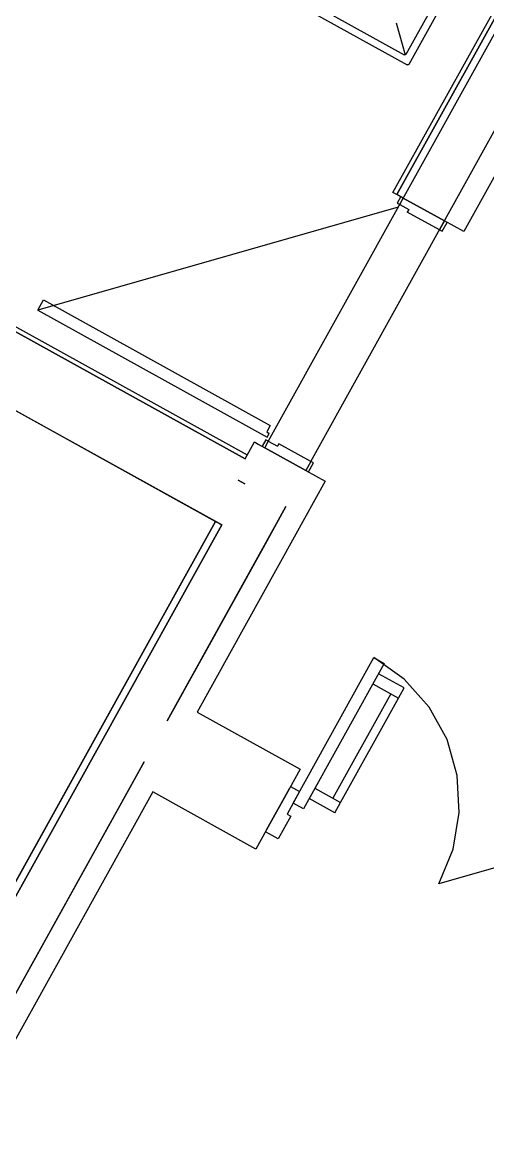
# Model space of a CAD drawing. Header units: metres. Extents: x 3.2 to 22.3, y 0.7 to 22.8.
# Drawn here: x 12.682 to 13.304, y 18.235 to 19.737 of the extents above; entities that cross this region are included whole.
import ezdxf

# ---------------------------------------------------------------- set-up
doc = ezdxf.new("R2010")
doc.units = ezdxf.units.M
doc.layers.add('ARREDI', color=9, linetype='Continuous')
doc.layers.add('PARETI_STRUTTURE', color=7, linetype='Continuous')

msp = doc.modelspace()

# ---------------------------------------------------------------- linework, layer by layer
at = {"layer": 'ARREDI'}
for points in [[(13.199, 19.6807), (13.2907, 19.8459)], [(12.9549, 19.825), (13.1925, 19.6933)], [(12.9415, 19.8211), (13.1963, 19.6799)], [(13.1952, 19.694), (13.2591, 19.8094)], [(13.1817, 19.7361), (13.194, 19.6931)], [(13.1952, 19.694), (13.194, 19.6931), (13.1925, 19.6933)], [(13.199, 19.6806), (13.1978, 19.6797), (13.1963, 19.6799)]]:
    msp.add_lwpolyline(points, dxfattribs=at)
msp.add_lwpolyline([(12.2733, 18.5155), (12.6648, 19.2216), (12.9403, 19.0689), (12.5488, 18.3627), (12.0525, 17.4674), (11.777, 17.6201)], close=True, dxfattribs=at)
at = {"layer": 'PARETI_STRUTTURE'}
for points in [[(14.1699, 21.2669), (13.0109, 19.176)], [(13.0679, 19.1489), (14.2231, 21.2329)], [(10.8057, 20.3647), (12.9828, 19.1578), (12.98, 19.1527), (10.8028, 20.3596)], [(10.8028, 20.3596), (12.9799, 19.1527)], [(12.9489, 19.0641), (10.7321, 20.2929)], [(13.621, 20.1468), (13.6469, 20.1324), (13.2722, 19.4566), (13.2464, 19.4709)], [(13.1827, 19.5063), (13.1775, 19.5091), (13.347, 19.8147)], [(13.3498, 19.8199), (13.355, 19.817), (13.1827, 19.5062)], [(13.1913, 19.5015), (13.1827, 19.5063), (13.355, 19.817)], [(13.1879, 19.5034), (13.1831, 19.4948)], [(13.1831, 19.4948), (13.1865, 19.4929), (13.1913, 19.5015)], [(13.1865, 19.4929), (13.1913, 19.5015), (13.2464, 19.4709)], [(13.1865, 19.4929), (13.1986, 19.4862)], [(13.2464, 19.4709), (13.1913, 19.5015)], [(13.1846, 19.4894), (12.7029, 19.3513), (12.7105, 19.3651), (13.0136, 19.1971), (13.0088, 19.1885), (13.0122, 19.1866)], [(13.1986, 19.4862), (13.1967, 19.4827)], [(13.2464, 19.4709), (13.2397, 19.4589), (13.1967, 19.4827)], [(13.2397, 19.4589), (13.2464, 19.4709)], [(13.2432, 19.457), (13.2498, 19.469)], [(13.2397, 19.4589), (13.2432, 19.457)], [(12.7029, 19.3513), (13.0094, 19.1814), (13.0122, 19.1866)], [(13.0075, 19.178), (13.0027, 19.1693)], [(13.0061, 19.1674), (13.0109, 19.176), (13.023, 19.1694)], [(13.0109, 19.176), (13.0061, 19.1674)], [(13.0109, 19.1761), (13.0075, 19.178)], [(12.98, 19.1527), (12.9924, 19.1751), (12.9975, 19.1722)], [(12.9975, 19.1722), (13.0061, 19.1674)], [(13.0061, 19.1674), (13.0612, 19.1369)], [(13.0679, 19.1489), (13.0612, 19.1369), (13.0061, 19.1674)], [(13.0249, 19.1728), (13.023, 19.1694)], [(13.0679, 19.1489), (13.0249, 19.1728)], [(13.0714, 19.147), (13.0679, 19.1489), (13.0612, 19.1369)], [(13.0647, 19.135), (13.0714, 19.147)], [(13.0612, 19.1369), (13.0871, 19.1226), (13.0455, 19.0477)], [(12.9708, 19.124), (12.9794, 19.1192)], [(12.9794, 19.1192), (12.9708, 19.124)], [(13.0345, 19.0887), (13.004, 19.0336)], [(13.0197, 19.062), (13.0345, 19.0887)], [(11.8264, 17.0595), (12.9403, 19.0689)], [(12.9403, 19.0689), (12.9489, 19.0641), (11.835, 17.0547)], [(11.835, 17.0547), (12.9489, 19.0641)], [(12.8899, 18.8278), (13.0197, 19.062)], [(13.0455, 19.0477), (12.9157, 18.8135)], [(13.004, 19.0336), (12.8756, 18.802)], [(13.152, 18.8865), (13.1658, 18.8788), (13.0579, 18.6843), (13.0441, 18.6919)], [(13.0441, 18.6919), (13.152, 18.8865)], [(13.7553, 18.7321), (13.571, 18.3998), (13.5573, 18.4075), (13.7415, 18.7398), (13.7552, 18.7321), (13.2387, 18.584), (13.2578, 18.63), (13.2662, 18.6791), (13.2635, 18.7289), (13.2498, 18.7768), (13.2257, 18.8204), (13.1926, 18.8576), (13.152, 18.8865)], [(13.1926, 18.846), (13.1581, 18.865)], [(13.1505, 18.8513), (13.1849, 18.8322)], [(13.1849, 18.8322), (13.1926, 18.846)], [(13.1746, 18.8379), (13.0973, 18.6984)], [(13.1, 18.6789), (13.1076, 18.6927), (13.185, 18.8322)], [(12.8756, 18.802), (12.8899, 18.8278)], [(12.9157, 18.8135), (13.0535, 18.7371)], [(12.845, 18.7469), (11.8901, 17.0242)], [(12.8307, 18.7211), (12.845, 18.7469)], [(13.0535, 18.7371), (13.0392, 18.7113)], [(11.8901, 17.0242), (12.8307, 18.7211)], [(13.0407, 18.7141), (13.0527, 18.7074), (13.0359, 18.6771), (13.0411, 18.6742), (13.0243, 18.6439), (13.0071, 18.6535)], [(13.0392, 18.7113), (13.0086, 18.6562)], [(13.0086, 18.6562), (13.0392, 18.7113)], [(13.0732, 18.7118), (13.1076, 18.6927)], [(12.8565, 18.7067), (11.8854, 16.9548), (11.8595, 16.9691)], [(13.0086, 18.6562), (12.9943, 18.6304), (12.8565, 18.7067)], [(13.1, 18.6789), (13.0656, 18.698)]]:
    msp.add_lwpolyline(points, dxfattribs=at)

doc.saveas('drawing.dxf')
